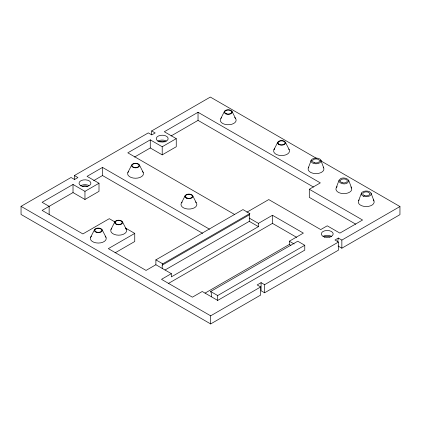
<?xml version="1.0" encoding="UTF-8"?>
<svg xmlns="http://www.w3.org/2000/svg" width="421" height="421" viewBox="0 0 421 421"><rect width="100%" height="100%" fill="white"/><g stroke="black" fill="none" stroke-linecap="round" stroke-linejoin="round"><path stroke-width="0.63" d="M337.637 241.707L338.342 238.054L341.852 240.086L399.95 206.543L399.95 214.652L341.852 248.195L338.026 245.985M340.247 178.988C335.879 182.698 344.673 185.414 347.357 182.967C351.893 179.357 343.262 176.452 340.489 178.82M336.268 187.666L339.105 180.072M358.634 200.622L361.481 193.018M308.34 167.853L311.245 160.206M162.206 268.382L162.206 265.141L162.759 263.835L249.842 213.563L242.97 209.595L155.886 259.868L155.886 264.735L171.336 273.655L171.336 276.897L258.42 226.624L258.42 223.377L272.466 215.268L303.367 233.108L289.322 241.217L289.322 244.464L205.085 293.095M165.053 269.987L249.29 221.351L249.29 214.863L249.842 213.563M220.909 118.348L224.556 111.144M181.54 202.775L185.229 195.518M90.631 237.281L94.467 229.761M127.868 172.473L131.71 164.958M110.997 229.413L114.833 221.899M273.903 149.792L277.739 142.277M261.088 282.659L261.088 290.764L264.599 292.795L338.479 250.137L338.479 242.028L264.599 284.685L261.088 282.659L257.157 284.928L260.667 286.954L260.667 295.063L210.663 323.933L21.05 214.457L21.05 206.348L71.054 177.483L74.564 179.509L77.932 177.562L74.422 175.536L74.422 179.278M74.422 175.536L148.303 132.883L151.813 134.909L155.186 132.962L151.676 130.936L151.676 134.678M151.676 130.936L210.337 97.067L316.813 158.543M115.391 222.22L109.276 218.688L82.869 233.934L42.116 210.405L73.017 192.565L84.958 199.459L99.003 191.35L99.003 183.24L84.958 191.35L73.017 184.456L42.116 202.296L49.141 206.348L49.141 214.457M209.49 229.187L102.514 167.426L87.063 176.346L99.003 183.24M134.546 157.044L150.271 147.966L162.206 154.854L176.252 146.75L176.252 138.641L162.206 146.75L150.271 139.856L127.805 152.823L234.781 214.589M355.771 224.198L309.298 197.365L309.298 189.255L320.334 182.888L198.033 112.281L164.316 131.747L176.252 138.641M93.688 180.63L102.514 175.536L202.664 233.355M171.058 135.962L198.033 120.385L313.508 187.056M115.086 252.858L134.746 241.507L134.746 233.397L108.344 248.637L146.055 270.414L155.886 264.735M246.895 212.195L268.756 199.575L320.723 229.577L327.243 225.814L339.884 233.108L362.57 220.015L309.298 189.255M162.206 265.141L249.29 214.863M171.336 273.655L161.506 279.333L192.408 297.173L202.238 291.495L217.689 300.415L304.772 250.137L304.772 245.275L297.747 241.217L210.663 291.495L211.368 293.521L211.368 296.768M168.337 283.501L272.466 223.377L296.626 237.328M210.663 291.495L217.689 295.553L304.772 245.275M338.342 238.054L334.969 240.002L338.479 242.028M21.05 206.348L210.663 315.824L260.667 286.954M320.802 160.843L399.95 206.543M249.29 218.11L258.42 223.377M289.322 241.217L294.153 244.012M249.29 221.351L258.42 226.624M289.322 244.464L290.932 245.396M125.39 227.993L134.746 233.397M155.886 259.868L162.759 263.835M285.417 142.277L289.253 149.792M139.383 164.958L143.219 172.473M122.506 221.899L126.342 229.413M102.14 229.761L105.976 237.281M231.897 111.212L235.592 118.475M192.571 195.46L196.218 202.664M320.802 160.185L323.691 167.853M371.069 193.223L373.974 200.949M348.699 180.32L351.603 188.055M341.852 240.086L341.852 248.195M272.466 215.268L272.466 223.377M264.599 284.685L264.599 292.795M217.689 295.553L217.689 300.415M210.663 315.824L210.663 323.933M198.033 112.281L198.033 120.385M162.206 146.75L162.206 154.854M150.271 139.856L150.271 147.966M102.514 167.426L102.514 175.536M84.958 191.35L84.958 199.459M73.017 184.456L73.017 192.565M373.253 199.822A7.946 4.589 0 0 1 366.286 206.558A7.946 4.589 0 0 1 359.155 199.88M125.553 228.308A7.946 4.589 0 0 1 118.669 235.186A7.946 4.589 0 0 1 111.786 228.308M195.565 201.959A7.946 4.589 0 0 1 194.192 207.906A7.946 4.589 0 0 1 183.798 207.985A7.946 4.589 0 0 1 182.161 202.059M142.424 171.368A7.946 4.589 0 0 1 135.546 178.246A7.946 4.589 0 0 1 128.663 171.368M234.581 117.427A7.946 4.589 0 0 1 233.655 123.506A7.946 4.589 0 0 1 223.093 123.679A7.946 4.589 0 0 1 221.567 117.643M288.78 149.039A7.946 4.589 0 0 1 281.233 155.565A7.946 4.589 0 0 1 274.697 148.687M105.182 236.17A7.946 4.589 0 0 1 98.303 243.054A7.946 4.589 0 0 1 91.42 236.17M350.898 186.929A7.946 4.589 0 0 1 343.494 193.628A7.946 4.589 0 0 1 337.147 186.582M323.217 167.1A7.946 4.589 0 0 1 316.018 173.631A7.946 4.589 0 0 1 308.819 167.1M311.072 160.943A4.989 2.879 0 0 1 316.087 158.08A4.989 2.879 0 0 1 321.055 160.975M320.96 160.922A4.989 2.879 0 0 1 315.945 163.79A4.989 2.879 0 0 1 310.982 160.89M323.086 236.323A5.957 3.442 0 0 1 331.511 236.386M80.49 185.824A5.957 3.442 0 0 1 88.905 185.524M82.148 186.482A3.973 2.294 0 0 1 87.768 186.482M157.917 141.114A5.957 3.442 0 0 1 166.348 141.03M159.401 141.882A3.973 2.294 0 0 1 165.016 141.882M324.433 237.165A3.973 2.294 0 0 1 330.053 237.165M363.591 196.291A4.968 2.868 0 0 0 371.19 193.965A4.968 2.868 0 0 0 363.907 191.329A4.968 2.868 0 0 0 363.591 196.291M186.54 198.207A3.973 2.294 0 0 0 192.865 196.639A3.973 2.294 0 0 0 187.35 194.26A3.973 2.294 0 0 0 186.54 198.207M187.182 198.107A3.479 2.005 0 0 0 192.397 196.365A3.479 2.005 0 0 0 187.182 194.628A3.479 2.005 0 0 0 187.182 198.107M133.557 167.537A3.973 2.294 0 0 0 139.519 165.553A3.973 2.294 0 0 0 133.557 163.564A3.973 2.294 0 0 0 133.557 167.537M225.74 113.854A3.973 2.294 0 0 0 232.134 112.391A3.973 2.294 0 0 0 226.74 109.923A3.973 2.294 0 0 0 225.74 113.854M278.77 144.492A3.973 2.294 0 0 0 285.417 143.466A3.973 2.294 0 0 0 280.549 140.656A3.973 2.294 0 0 0 278.77 144.492M133.694 167.248A3.479 2.005 0 0 0 139.019 165.632A3.479 2.005 0 0 0 133.925 163.774A3.479 2.005 0 0 0 133.694 167.248M226.466 113.796A3.479 2.005 0 0 0 231.682 112.054A3.479 2.005 0 0 0 226.466 110.318A3.479 2.005 0 0 0 226.466 113.796M364.386 195.565A3.479 2.005 0 0 0 369.701 193.934A3.479 2.005 0 0 0 364.597 192.087A3.479 2.005 0 0 0 364.386 195.565M279.46 144.461A3.479 2.005 0 0 0 285.022 143.135A3.479 2.005 0 0 0 280.249 141.019A3.479 2.005 0 0 0 279.46 144.461M116.685 224.477A3.973 2.294 0 0 0 122.643 222.488A3.973 2.294 0 0 0 116.685 220.504A3.973 2.294 0 0 0 116.685 224.477M116.933 224.23A3.479 2.005 0 0 0 122.148 222.488A3.479 2.005 0 0 0 116.933 220.751A3.479 2.005 0 0 0 116.933 224.23M96.32 232.345A3.973 2.294 0 0 0 102.277 230.355A3.973 2.294 0 0 0 96.32 228.371A3.973 2.294 0 0 0 96.32 232.345M96.567 232.092A3.479 2.005 0 0 0 101.782 230.355A3.479 2.005 0 0 0 96.567 228.619A3.479 2.005 0 0 0 96.567 232.092M342.11 182.677A3.479 2.005 0 0 0 347.32 180.935A3.479 2.005 0 0 0 342.11 179.199A3.479 2.005 0 0 0 342.11 182.677M314.276 162.669A3.479 2.005 0 0 0 319.492 160.933A3.479 2.005 0 0 0 314.276 159.196A3.479 2.005 0 0 0 314.276 162.669M324.196 236.876A5.957 3.442 0 0 0 333.2 233.965A5.957 3.442 0 0 0 324.333 230.918A5.957 3.442 0 0 0 324.196 236.876M81.011 185.819A5.957 3.442 0 0 0 90.799 183.924A5.957 3.442 0 0 0 83.063 179.977A5.957 3.442 0 0 0 81.011 185.819M158.07 141.114A5.957 3.442 0 0 0 167.99 139.467A5.957 3.442 0 0 0 160.564 135.33A5.957 3.442 0 0 0 158.07 141.114"/></g></svg>
